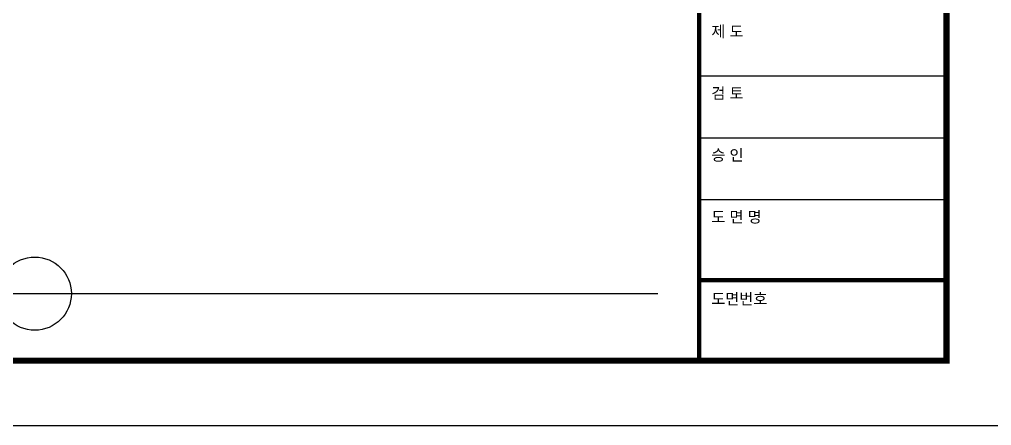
# Model space of a CAD drawing. Header units: millimetres. Extents: x -56261 to 196039, y 9480 to 100001.
# Drawn here: x 53854 to 69568, y 40601 to 47170 of the extents above; entities that cross this region are included whole.
import ezdxf
from ezdxf.enums import TextEntityAlignment as Align

# ---------------------------------------------------------------- set-up
doc = ezdxf.new("R2010")
doc.units = ezdxf.units.MM
doc.layers.add('6', color=6, linetype='Continuous')
doc.layers.add('FORM', color=4, linetype='Continuous')
doc.styles.add('굴림', font='NGULIM.TTF')

# ---------------------------------------------------------------- blocks, each defined once
blk = doc.blocks.new('FORM_기계', base_point=(381614, -321275))
at = {"layer": 'FORM'}
for p, q in [((463614, -309975), (455614, -309975)), ((463614, -311975), (455614, -311975)), ((463614, -313975), (455614, -313975))]:
    blk.add_line(p, q, dxfattribs=at)
at = {"layer": 'FORM', "color": 7}
blk.add_lwpolyline([(381614, -321275), (465714, -321275), (465714, -261875), (381614, -261875)], close=True, dxfattribs=at)
at = {"layer": 'FORM', "const_width": 200}
blk.add_lwpolyline([(463614, -319175), (383714, -319175), (383714, -263975), (463614, -263975)], close=True, dxfattribs=at)
at = {"layer": 'FORM', "const_width": 140}
for points in [[(455614, -263975), (455614, -319175)], [(463614, -316575), (455614, -316575)]]:
    blk.add_lwpolyline(points, dxfattribs=at)
at = {"layer": 'FORM', "style": '굴림'}
for s, p in [('제 도', (456014, -308525)), ('검 토', (456014, -310525)), ('승 인', (456014, -312525)), ('도 면 명', (456014, -314525)), ('도면번호', (456014, -317175))]:
    blk.add_text(s, height=360, dxfattribs=at).set_placement(p, align=Align.MIDDLE_LEFT)

msp = doc.modelspace()

# ---------------------------------------------------------------- linework, layer by layer
at = {"layer": '6'}
msp.add_line((52982.7, 42735.2), (64170.6, 42735.2), dxfattribs=at)
msp.add_circle((54101, 42735.2), 591.8, dxfattribs=at)

# ---------------------------------------------------------------- block references
at = {"layer": 'FORM', "xscale": 0.5, "yscale": 0.5, "zscale": 0.5}
msp.add_blockref('FORM_기계', (27838.9, 40601.1), dxfattribs=at)

doc.saveas('drawing.dxf')
